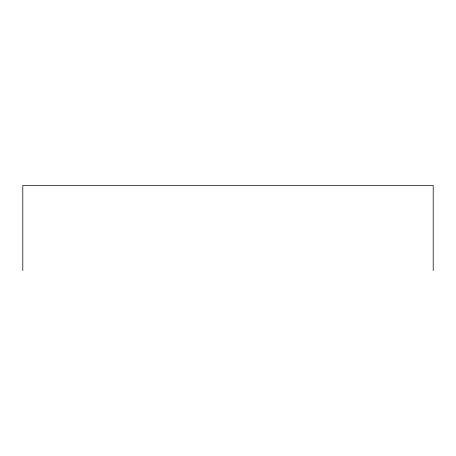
<?xml version="1.0" encoding="UTF-8"?>
<svg xmlns="http://www.w3.org/2000/svg" width="456" height="456" viewBox="0 0 456 456"><rect width="100%" height="100%" fill="white"/><g stroke="black" fill="none" stroke-linecap="round" stroke-linejoin="round"><path stroke-width="0.68" d="M433.2 270.579L433.2 185.421L22.8 185.421L22.8 270.579"/></g></svg>
